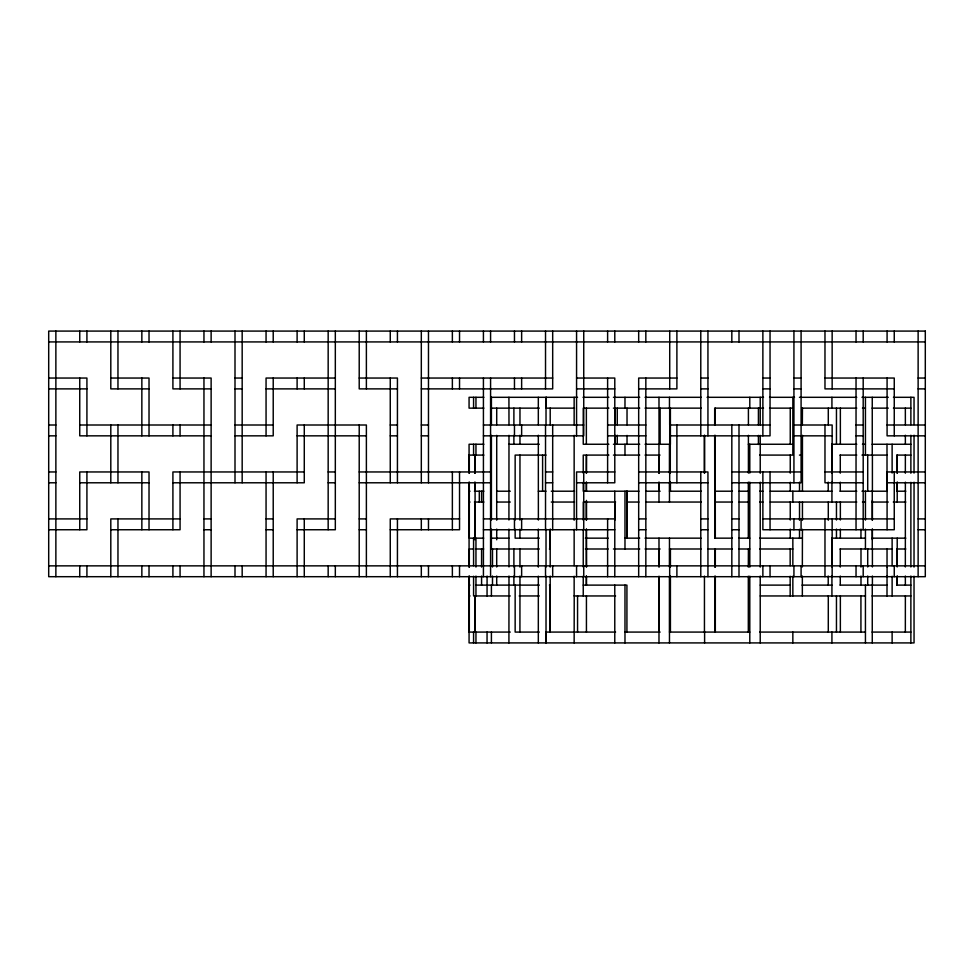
<?xml version="1.0" encoding="UTF-8"?>
<svg xmlns="http://www.w3.org/2000/svg" width="974" height="974" viewBox="0 0 974 974"><rect width="100%" height="100%" fill="white"/><g stroke="black" fill="none" stroke-linecap="round" stroke-linejoin="round"><path stroke-width="1.46" d="M48.7 341.923L925.3 341.923M48.7 378.046L86.917 378.046L86.917 435.841M110.805 378.046L149.022 378.046L149.022 435.841M172.909 378.046L211.127 378.046L211.127 576.693M235.002 378.046L242.173 378.046M335.324 378.046L266.06 378.046L266.06 435.841M359.211 378.046L397.429 378.046L397.429 482.787M421.316 378.046L552.684 378.046M576.571 378.046L614.789 378.046L614.789 482.787L576.571 482.787M676.893 378.046L638.676 378.046L638.676 576.693M700.781 378.046L707.94 378.046M762.873 378.046L770.044 378.046M793.932 378.046L801.091 378.046M824.978 378.046L894.254 378.046L894.254 435.841M918.129 378.046L925.3 378.046M48.7 388.882L86.917 388.882M149.022 388.882L110.805 388.882L110.805 331.087M211.127 388.882L172.909 388.882L172.909 331.087M235.002 388.882L242.173 388.882M266.06 388.882L335.324 388.882M397.429 388.882L359.211 388.882L359.211 331.087M421.316 388.882L552.684 388.882L552.684 331.087M576.571 388.882L614.789 388.882M638.676 388.882L676.893 388.882L676.893 331.087M700.781 388.882L707.94 388.882M762.873 388.882L770.044 388.882M793.932 388.882L801.091 388.882M894.254 388.882L824.978 388.882L824.978 331.087M918.129 388.882L925.3 388.882M483.908 397.307L469.066 397.307L469.066 408.143L483.908 408.143M491.066 397.307L577.558 397.307M583.024 397.307L608.884 397.307M613.437 397.307L639.723 397.307M645.044 397.307L701.292 397.307M707.075 397.307L763.519 397.307M769.545 397.307L794.516 397.307M799.447 397.307L856.779 397.307M861.966 397.307L888.288 397.307M893.438 397.307L914.05 397.307L914.026 424.591M491.407 408.143L539.304 408.143M546.024 408.143L574.526 408.143M608.884 408.143L583.243 408.143L583.243 444.254L608.884 444.254M613.437 408.143L639.723 408.143M645.044 408.143L701.292 408.143M763.519 408.143L714.685 408.143L714.685 424.774M769.545 408.143L792.848 408.143M802.04 408.143L856.779 408.143M862.44 408.143L865.436 408.143M872.083 408.143L888.288 408.143M893.438 408.143L910.873 408.143M48.7 425.005L55.871 425.005M79.746 425.005L211.127 425.005M235.002 425.005L273.219 425.005M390.257 425.005L397.429 425.005M421.316 425.005L428.475 425.005M483.421 425.005L583.743 425.005M607.618 425.005L645.835 425.005M770.044 425.005L669.722 425.005L669.674 491.213M793.932 425.005L832.149 425.005L832.149 482.787M856.036 425.005L863.195 425.005M887.083 425.005L925.3 425.005M48.7 435.841L55.871 435.841M211.127 435.841L79.746 435.841L79.746 378.046M235.002 435.841L273.219 435.841L273.219 378.046M297.107 435.841L366.382 435.841M390.257 435.841L397.429 435.841M421.316 435.841L428.475 435.841M483.421 435.841L583.743 435.841L583.743 331.087M607.618 435.841L645.835 435.841M669.722 435.841L770.044 435.841L770.044 331.087M793.932 435.841L832.149 435.841M856.036 435.841L863.195 435.841M925.3 435.841L887.083 435.841L887.083 378.046M483.908 444.254L469.066 444.254L469.066 473.157M508.927 444.254L539.304 444.254M613.437 444.254L639.723 444.254M645.044 444.254L670.295 444.254L670.295 473.035M748.312 444.254L792.848 444.254M831.686 444.254L856.779 444.254M862.44 444.254L865.436 444.254M872.083 444.254L910.873 444.254M469.066 455.089L483.908 455.089M546.024 455.089L515.149 455.089L515.149 520.043M608.884 455.089L583.243 455.089L583.243 473.157M613.437 455.089L639.723 455.089M645.044 455.089L660.031 455.089M759.659 455.089L792.848 455.089L792.848 397.307M799.435 455.089L802.345 455.089M840.038 455.089L856.779 455.089M861.966 455.089L887.034 455.089M897.042 455.089L910.873 455.089M48.7 471.952L55.871 471.952M304.278 471.952L172.909 471.952L172.909 529.746M328.165 471.952L335.324 471.952M359.211 471.952L490.579 471.952M545.525 471.952L552.684 471.952M614.789 471.952L576.571 471.952L576.571 529.746M638.676 471.952L707.94 471.952L707.94 576.693M731.827 471.952L801.091 471.952M824.978 471.952L863.195 471.952M925.3 471.952L887.083 471.952L887.083 529.746M48.7 482.787L55.871 482.787M79.746 482.787L149.022 482.787M172.909 482.787L304.278 482.787L304.278 425.005M328.165 482.787L335.324 482.787M359.211 482.787L490.579 482.787M545.525 482.787L552.684 482.787M638.676 482.787L707.94 482.787M731.827 482.787L801.091 482.787L801.091 331.087M863.195 482.787L824.978 482.787L824.978 425.005M887.083 482.787L925.3 482.787M469.066 491.213L470.016 491.213M474.399 491.213L483.908 491.213M496.703 491.213L510.279 491.213M538.318 491.213L546.024 491.213M551.296 491.213L574.526 491.213M638.944 491.213L583.243 491.213L583.243 482.179M645.884 491.213L660.129 491.213M669.467 491.213L701.292 491.213M714.782 491.213L732.375 491.213M739.205 491.213L748.714 491.213M759.659 491.213L762.922 491.213M770.3 491.213L831.93 491.213M840.038 491.213L856.779 491.213M861.966 491.213L886.997 491.213M896.725 491.213L905.832 491.213M469.066 502.048L470.016 502.048M474.399 502.048L483.908 502.048M496.703 502.048L510.279 502.048M551.296 502.048L574.526 502.048M615.592 502.048L583.243 502.048L583.243 520.177M627.025 502.048L638.944 502.048M645.884 502.048L701.292 502.048M714.782 502.048L732.375 502.048M739.205 502.048L748.714 502.048M759.659 502.048L762.922 502.048M770.3 502.048L856.779 502.048M862.44 502.048L865.436 502.048M872.254 502.048L888.288 502.048M893.292 502.048L905.832 502.048M48.7 518.911L86.917 518.911M180.068 518.911L110.805 518.911L110.805 576.693M203.956 518.911L211.127 518.911M266.06 518.911L273.219 518.911M335.324 518.911L297.107 518.911L297.107 576.693M359.211 518.911L366.382 518.911M459.533 518.911L390.257 518.911L390.257 576.693M483.421 518.911L614.789 518.911M638.676 518.911L645.835 518.911M700.781 518.911L707.94 518.911M731.827 518.911L738.998 518.911M762.873 518.911L894.254 518.911M918.129 518.911L925.3 518.911M48.7 529.746L86.917 529.746L86.917 471.952M110.805 529.746L180.068 529.746L180.068 471.952M203.956 529.746L211.127 529.746M266.06 529.746L273.219 529.746M297.107 529.746L335.324 529.746L335.324 331.087M359.211 529.746L366.382 529.746M390.257 529.746L459.533 529.746L459.533 471.952M483.421 529.746L614.789 529.746M638.676 529.746L645.835 529.746M700.781 529.746L707.94 529.746M731.827 529.746L738.998 529.746M918.129 529.746L925.3 529.746M483.713 538.159L469.31 538.159L469.31 482.276M491.407 538.159L508.927 538.159M539.304 538.159L515.149 538.159L515.149 529.101M585.362 538.159L608.153 538.159M624.979 538.159L639.723 538.159M645.044 538.159L701.036 538.159M714.685 538.159L732.375 538.159M738.901 538.159L749.797 538.159M759.659 538.159L802.345 538.159M831.686 538.159L865.436 538.159M872.254 538.159L905.832 538.159M473.632 548.995L469.31 548.995L469.31 567.124M475.957 548.995L483.713 548.995M539.304 548.995L491.371 548.995L491.407 529.089M549.409 548.995L550.261 548.995L550.261 529.308M585.362 548.995L608.153 548.995M613.437 548.995L639.723 548.995M645.044 548.995L660.129 548.995M669.467 548.995L701.036 548.995M707.842 548.995L732.375 548.995M738.901 548.995L749.797 548.995M759.659 548.995L792.848 548.995M840.038 548.995L892.123 548.995M896.725 548.995L905.832 548.995M48.7 565.857L925.3 565.857M469.066 585.118L470.016 585.118M475.957 585.118L539.304 585.118M549.409 585.118L550.261 585.118L550.261 632.077M583.243 585.118L626.927 585.118L626.927 632.077M760.231 585.118L790.255 585.118M802.04 585.118L831.93 585.118M840.038 585.118L887.034 585.118M897.042 585.118L910.873 585.118M469.066 595.954L470.016 595.954M510.279 595.954L473.583 595.954L473.583 576.267M519.179 595.954L539.304 595.954M615.592 595.954L574.149 595.954L574.149 576.267M760.231 595.954L865.436 595.954M872.083 595.954L910.873 595.954M469.066 632.077L510.279 632.077M539.304 632.077L515.149 632.077L515.149 585.118M546.024 632.077L615.592 632.077M624.979 632.077L660.129 632.077M669.467 632.077L749.797 632.077M759.659 632.077L865.436 632.077M872.083 632.077L910.873 632.077M918.129 331.087L918.129 576.693M914.05 435.208L914.026 473.108M914.05 482.203L914.026 567.099M914.026 576.206L914.05 642.913L469.066 642.913L469.066 576.06M910.873 397.307L910.873 424.688M910.873 435.232L910.873 473.23M910.873 482.313L910.873 566.978M910.873 576.048L910.873 642.913M905.345 408.143L905.37 424.749M905.345 435.232L905.37 444.387M905.37 454.968L905.345 473.23M905.37 482.154L905.345 566.978M905.345 576.048L905.37 585.35M905.37 595.954L905.345 632.077M897.273 454.858L897.273 473.035M897.273 482.118L897.273 491.213M897.273 548.995L897.273 565.663M897.273 576.267L897.273 585.35M897.212 455.089L897.212 473.267M897.212 482.361L897.212 502.048M897.212 538.159L897.212 566.941M897.212 576.036L897.212 585.118M894.254 331.087L894.254 341.923M894.254 471.952L894.254 529.746L762.873 529.746L762.873 471.952M894.254 565.857L894.254 576.693M892.123 444.254L892.123 473.035M892.123 538.159L892.123 565.663M892.123 576.267L892.123 595.954M892.123 632.077L892.123 642.913M887.083 331.087L887.083 341.923M887.083 565.857L887.083 576.693M886.997 444.254L887.034 491.444M887.034 548.764L887.034 566.941M887.034 576.036L886.997 595.954M872.4 455.089L872.4 491.383M872.4 500.453L872.4 520.104M872.4 529.174L872.4 539.766M872.4 548.837L872.4 566.978M872.4 576.048L872.4 585.118M872.254 397.307L872.254 455.089M872.254 491.213L872.254 520.104M872.254 529.138L872.254 548.995M872.254 585.118L872.254 642.913M867.712 455.089L867.712 491.383M867.712 548.837L867.712 566.978M867.712 576.048L867.712 585.118M865.436 397.307L865.436 455.089M865.436 491.213L865.436 520.104M865.436 529.138L865.436 548.995M865.436 585.118L865.436 642.913M863.195 331.087L863.195 341.923M863.195 378.046L863.195 529.746M863.195 565.857L863.195 576.693M860.992 529.101L860.931 538.159M860.992 548.995L860.992 567.063M860.992 576.084L860.992 585.118M860.931 595.954L860.931 632.077M856.036 331.087L856.036 341.923M856.036 378.046L856.036 529.746M856.036 565.857L856.036 576.693M840.355 408.143L840.355 444.254M840.282 455.089L840.282 473.157M840.282 482.179L840.282 491.213M840.355 501.817L840.355 519.994M840.355 529.077L840.355 538.159M840.282 548.995L840.282 567.063M840.282 576.084L840.282 585.118M840.355 595.954L840.355 632.077M836.459 408.143L836.459 444.254M836.459 501.817L836.459 519.994M836.459 529.077L836.459 538.159M836.459 595.954L836.459 632.077M832.149 331.087L832.149 388.882M832.149 518.911L832.149 576.693M831.93 397.307L831.93 408.143M831.93 444.254L831.93 473.035M831.93 482.118L831.93 502.048M831.93 538.159L831.93 566.941M831.93 576.036L831.93 595.954M831.93 632.077L831.93 642.913M828.29 408.143L828.29 424.798M828.29 502.048L828.29 520.226M828.29 595.954L828.29 632.077M828.217 482.118L828.217 491.213M828.217 576.036L828.217 585.118M824.978 518.911L824.978 576.693M802.442 408.143L802.345 424.798M802.442 435.329L802.442 491.213M802.442 502.048L802.442 520.226M802.442 529.308L802.345 566.941M802.345 576.036L802.345 595.954M801.091 518.911L801.091 529.746M801.091 565.857L801.091 576.693M799.52 482.154L799.52 491.213M799.52 502.048L799.52 520.226M799.52 529.308L799.52 538.403M793.932 331.087L793.932 482.787M793.932 518.911L793.932 529.746M793.932 565.857L793.932 576.693M792.848 491.213L792.848 502.048M792.848 538.159L792.848 565.663M792.848 576.267L792.848 595.954M792.848 632.077L792.848 642.913M790.255 408.143L790.255 444.424M790.255 455.004L790.255 473.157M790.255 482.227L790.255 491.298M790.255 501.878L790.255 520.019M790.255 529.089L790.255 538.159M790.17 548.995L790.17 565.663M790.17 576.267L790.17 595.954M770.044 471.952L770.044 529.746M770.044 565.857L770.044 576.693M762.873 331.087L762.873 435.841M762.873 565.857L762.873 576.693M760.219 397.307L760.231 424.798M760.231 435.402L760.231 473.267M760.219 482.179L760.219 567.124M760.231 576.084L760.219 642.913M758.417 408.143L758.417 424.798M758.417 435.402L758.417 444.485M749.797 397.307L749.797 408.143M749.797 444.254L749.797 473.035M749.797 482.118L749.797 567.124M749.797 576.194L749.797 642.913M748.409 408.143L748.409 424.749M748.409 435.329L748.409 473.084M748.312 482.118L748.312 538.159M748.409 548.995L748.312 567.124M748.312 576.194L748.312 632.077M738.998 331.087L738.998 341.923M738.998 425.005L738.998 576.693M731.827 331.087L731.827 341.923M731.827 425.005L731.827 576.693M715.233 408.143L715.233 424.774M715.233 435.354L715.318 538.159M715.318 548.995L715.318 567.124M715.318 576.194L715.318 632.077M714.685 435.354L714.782 538.159M714.782 548.995L714.782 567.124M714.782 576.194L714.782 632.077M707.94 331.087L707.94 435.841M704.604 435.329L704.604 473.084M704.604 632.077L704.604 642.913M704.336 435.329L704.336 473.084M704.446 576.133L704.446 632.077M700.781 331.087L700.781 435.841M700.781 471.952L700.781 576.693M676.893 425.005L676.893 482.787M676.893 565.857L676.893 576.693M670.392 408.143L670.392 444.387M670.392 482.154L670.392 491.213M670.392 548.764L670.392 566.941M670.392 576.036L670.392 632.077M670.295 482.118L670.295 491.213M670.295 548.995L670.295 567.124M670.295 576.194L670.295 632.077M669.722 331.087L669.722 388.882M669.674 408.143L669.674 424.749M669.674 548.764L669.674 632.077M669.467 397.307L669.467 408.143M669.467 444.254L669.467 473.035M669.467 482.118L669.467 502.048M669.467 538.159L669.467 567.124M669.467 576.194L669.467 642.913M660.129 408.143L660.129 444.387M659.033 444.387L658.984 397.307M659.033 454.968L659.033 473.084M659.033 482.154L659.033 491.213M659.033 548.995L659.033 567.124L658.984 538.159M659.033 632.077L659.033 576.194L658.984 642.913M658.984 444.254L658.984 473.267M658.984 482.361L658.984 502.048M645.835 331.087L645.835 341.923M645.835 378.046L645.835 576.693M638.676 331.087L638.676 341.923M627.025 408.143L627.025 424.798M627.025 435.402L627.025 444.485M627.025 491.213L627.025 538.159M626.927 491.213L626.927 538.159M624.979 397.307L624.979 408.143M624.979 444.254L624.979 455.089M624.979 491.213L624.979 548.995M624.979 585.118L624.979 642.913M617.26 408.143L617.26 424.688M617.26 435.232L617.26 444.254M615.044 408.143L615.044 424.688M615.044 435.232L615.044 444.254M615.044 501.817L615.044 519.994M614.789 331.087L614.789 341.923M614.777 491.213L614.789 576.693M614.777 585.118L614.777 642.913M607.618 331.087L607.618 341.923M607.618 378.046L607.618 482.787M607.618 518.911L607.618 576.693M586.433 482.276L586.433 491.346M586.433 500.405L586.433 520.043M586.433 529.101L586.433 567.124L586.36 529.235M586.433 576.194L586.433 585.252M586.433 595.82L586.433 632.077M586.36 408.143L586.36 444.254M586.36 482.179L586.36 491.213M586.36 502.048L586.36 520.177M586.36 576.06L586.36 585.118M583.743 471.952L583.743 529.746M583.743 565.857L583.743 576.693M583.243 529.235L583.243 566.99M583.243 576.06L583.243 595.954M577.558 595.784L577.558 632.077M576.571 331.087L576.571 435.841M576.571 565.857L576.571 576.693M574.222 595.784L574.149 642.913M574.149 397.307L574.149 424.749M574.149 435.329L574.149 520.226M574.149 529.308L574.149 565.663M552.684 425.005L552.684 529.746M552.684 565.857L552.684 576.693M550.2 408.143L550.2 424.798M550.2 529.259L550.2 567.063M550.2 576.133L550.2 632.077M546.268 397.307L546.268 408.143M546.268 632.077L546.268 642.913M546.024 397.307L546.024 424.798M546.024 529.259L546.024 567.063M546.024 576.133L546.024 642.913M545.525 331.087L545.525 388.882M545.525 425.005L545.525 529.746M545.525 565.857L545.525 576.693M542.603 455.089L542.603 491.346M538.318 397.307L538.318 424.688M538.318 435.232L538.379 520.043M538.318 529.077L538.318 567.124M538.318 576.194L538.318 642.913M521.638 331.087L521.638 341.923M521.638 378.046L521.638 388.882M521.638 425.005L521.638 435.841M521.638 518.911L521.638 529.746M521.638 565.857L521.638 576.693M519.97 408.143L519.97 424.688M519.97 435.232L519.97 444.254M519.97 455.089L519.921 520.104M519.921 529.138L519.921 538.159M519.97 548.995L519.97 567.063M519.97 576.084L519.921 632.077M514.467 331.087L514.467 341.923M514.467 378.046L514.467 388.882M514.467 425.005L514.467 435.841M514.467 518.911L514.467 529.746M514.467 565.857L514.467 576.693M513.895 408.143L513.895 424.749M513.895 435.329L513.895 444.387M513.895 548.764L513.895 566.941M513.895 576.036L513.895 585.118M508.927 397.307L508.988 424.749M508.988 435.329L508.927 519.994M508.927 529.077L508.988 566.941M508.988 576.036L508.927 642.913M496.728 408.143L496.703 424.798M496.728 435.354L496.703 520.177M496.728 529.089L496.703 539.803M496.703 548.873L496.703 566.99M496.703 576.06L496.703 585.118M492.491 548.873L492.491 566.99M492.491 576.06L492.491 585.118M491.407 397.307L491.407 424.774M491.407 435.354L491.407 520.019M491.407 585.118L491.407 595.954M491.407 632.077L491.407 642.913M490.579 331.087L490.579 341.923M490.579 378.046L490.579 576.693M487.085 576.06L487.049 595.954M487.049 632.077L487.049 642.913M483.421 331.087L483.421 341.923M483.421 378.046L483.421 576.693M481.594 491.213L481.594 502.048M481.582 548.995L481.582 567.063M481.582 576.084L481.582 585.118M479.305 491.213L479.305 502.048M475.957 397.307L475.957 408.143M475.957 444.254L475.957 455.089M475.957 538.159L475.957 567.063M475.957 576.084L475.957 595.954M475.957 632.077L475.957 642.913M475.081 455.089L475.081 473.218M475.081 482.276L475.081 538.159M475.081 595.82L475.081 632.077M474.837 455.089L474.837 473.157M474.837 482.179L474.837 491.213M474.837 502.048L474.837 539.803M474.837 595.954L474.837 632.077M473.583 397.307L473.583 408.143M473.583 444.254L473.583 455.089M473.583 538.159L473.583 565.663M473.583 632.077L473.583 642.913M469.31 455.089L469.31 473.218M469.31 576.194L469.31 632.077M469.066 482.167L469.066 567.087M459.533 331.087L459.533 341.923M459.533 378.046L459.533 388.882M459.533 565.857L459.533 576.693M452.362 331.087L452.362 341.923M452.362 378.046L452.362 388.882M452.362 471.952L452.362 529.746M452.362 565.857L452.362 576.693M428.475 331.087L428.475 482.787M428.475 518.911L428.475 529.746M428.475 565.857L428.475 576.693M421.316 331.087L421.316 482.787M421.316 518.911L421.316 529.746M421.316 565.857L421.316 576.693M397.429 331.087L397.429 341.923M397.429 518.911L397.429 576.693M390.257 331.087L390.257 341.923M390.257 378.046L390.257 482.787M366.382 331.087L366.382 388.882M366.382 576.693L366.382 425.005L297.107 425.005L297.107 482.787M359.211 425.005L359.211 576.693M335.324 565.857L335.324 576.693M328.165 331.087L328.165 529.746M328.165 565.857L328.165 576.693M304.278 331.087L304.278 341.923M304.278 378.046L304.278 388.882M304.278 518.911L304.278 576.693M297.107 331.087L297.107 341.923M297.107 378.046L297.107 388.882M273.219 331.087L273.219 341.923M273.219 471.952L273.219 576.693M266.06 331.087L266.06 341.923M266.06 471.952L266.06 576.693M242.173 331.087L242.173 482.787M242.173 565.857L242.173 576.693M235.002 331.087L235.002 482.787M235.002 565.857L235.002 576.693M211.127 331.087L211.127 341.923M203.956 331.087L203.956 341.923M203.956 378.046L203.956 576.693M180.068 331.087L180.068 388.882M180.068 425.005L180.068 435.841M180.068 565.857L180.068 576.693M172.909 425.005L172.909 435.841M172.909 565.857L172.909 576.693M149.022 331.087L149.022 341.923M149.022 529.746L149.022 471.952L79.746 471.952L79.746 529.746M149.022 565.857L149.022 576.693M141.851 331.087L141.851 341.923M141.851 378.046L141.851 435.841M141.851 471.952L141.851 529.746M141.851 565.857L141.851 576.693M117.964 331.087L117.964 388.882M117.964 425.005L117.964 482.787M117.964 518.911L117.964 576.693M110.805 425.005L110.805 482.787M86.917 331.087L86.917 341.923M86.917 565.857L86.917 576.693M79.746 331.087L79.746 341.923M79.746 565.857L79.746 576.693M55.871 331.087L55.871 576.693M925.3 331.087L48.7 331.087L48.7 576.693L925.3 576.693L925.3 331.087M586.433 473.218L586.433 455.089L586.36 473.157"/></g></svg>
